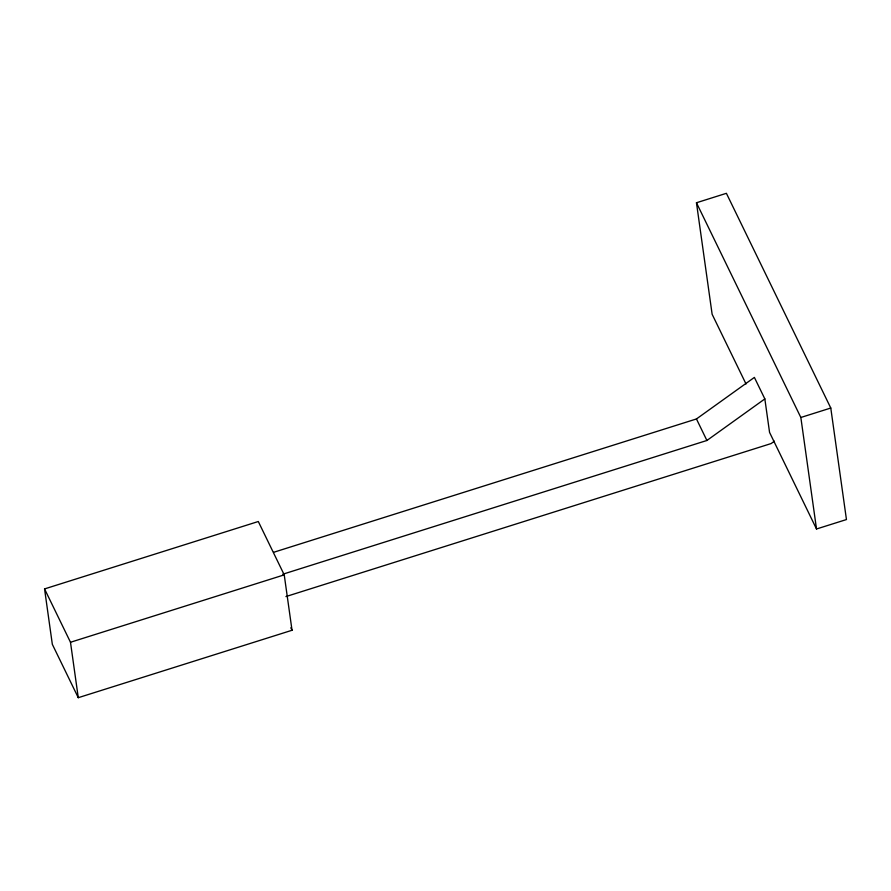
<?xml version="1.0" encoding="UTF-8"?>
<svg xmlns="http://www.w3.org/2000/svg" width="891" height="891" viewBox="0 0 891 891"><rect width="100%" height="100%" fill="white"/><g stroke="black" fill="none" stroke-linecap="round" stroke-linejoin="round"><path stroke-width="1.34" d="M774.39 441.179L771.127 443.562L285.933 596.569M273.66 552.297L696.45 418.959L754.387 377.405L764.846 398.912L769.557 432.391L816.512 528.987L846.45 519.553L830.78 408.033L726.399 193.314L696.461 202.758L712.132 314.278L746.023 383.976M282.792 574.227L706.908 440.477L764.846 398.912M44.55 588.918L258.301 521.513L284.229 574.862L292.025 630.271L78.274 697.686L52.335 644.327L44.55 588.918L70.489 642.266L78.274 697.686M70.489 642.266L284.229 574.862M816.512 528.987L800.842 417.478L830.78 408.033M696.461 202.758L800.842 417.478M696.45 418.959L706.908 440.477M290.811 627.799L292.025 630.271"/></g></svg>
